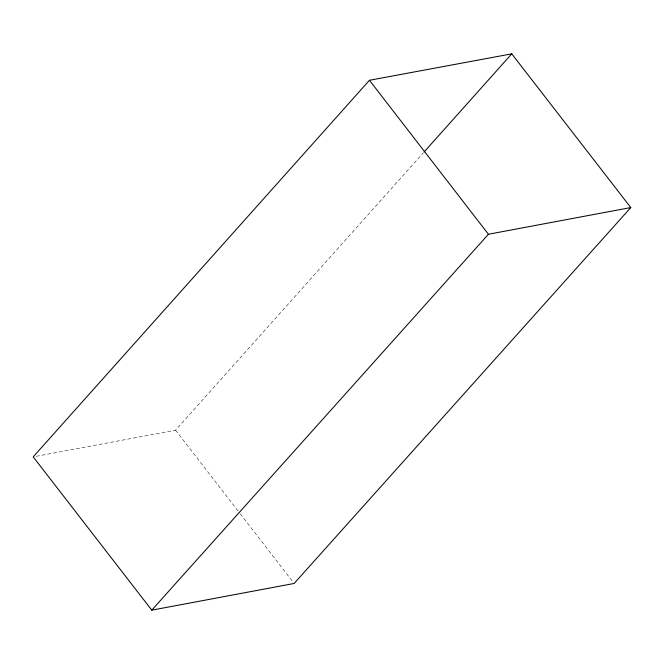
<?xml version="1.0" encoding="UTF-8"?>
<svg xmlns="http://www.w3.org/2000/svg" width="664" height="664" viewBox="0 0 664 664"><rect width="100%" height="100%" fill="white"/><g stroke="black" fill="none" stroke-linecap="round" stroke-linejoin="round"><path stroke-width="0.5" stroke-dasharray="3.32 2.49" d="M36.254 456.301L175.57 430.181L423.4 152.753M175.57 430.181L239.613 512.973M240.243 513.795L292.874 581.83"/><path stroke-width="1" d="M369.45 80.278L33.2 456.874L151.774 610.158L294.144 583.465L630.8 207.558L511.761 53.842L369.45 80.278L488.43 234.251L630.8 207.558M424.088 151.981L511.761 53.842M151.774 610.158L488.43 234.251"/></g></svg>
